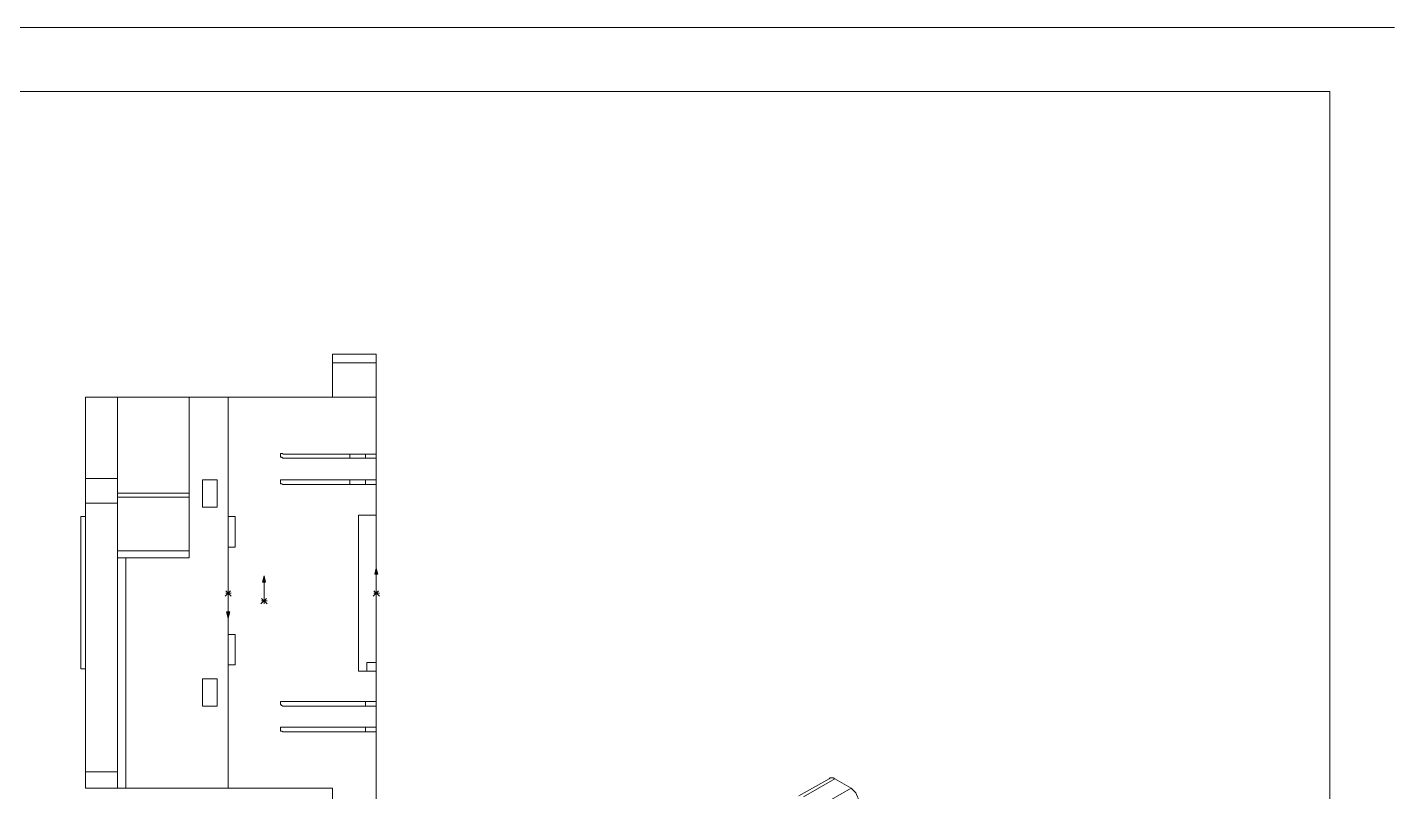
# Model space of a CAD drawing. Header units: millimetres. Extents: x 0 to 297, y 0 to 210.
# Drawn here: x 148.5 to 296.9, y 127 to 209.9 of the extents above; entities that cross this region are included whole.
import ezdxf

# ---------------------------------------------------------------- set-up
doc = ezdxf.new("R2010")
doc.units = ezdxf.units.MM
doc.layers.get('0').update_dxf_attribs({"color": 254})
for name, color, linetype in [('1', 7, 'Continuous'), ('2', 5, 'Continuous'), ('3', 9, 'Continuous')]:
    doc.layers.add(name, color=color, linetype=linetype)

msp = doc.modelspace()

# ---------------------------------------------------------------- hatches: boundary and pattern name
at = {"layer": '2'}
h = msp.add_hatch(color=256, dxfattribs=at)
h.dxf.hatch_style = 2
h.paths.add_polyline_path([(174.159333, 150.368), (174.328667, 149.690667), (173.99, 149.690667)])
h = msp.add_hatch(color=256, dxfattribs=at)
h.dxf.hatch_style = 2
h.paths.add_polyline_path([(186.351333, 151.214667), (186.520667, 150.537333), (186.182, 150.537333)])
h = msp.add_hatch(color=256, dxfattribs=at)
h.dxf.hatch_style = 2
h.paths.add_polyline_path([(170.264667, 148.59), (170.204871, 148.565129), (170.18, 148.505333), (170.204871, 148.445538), (170.264667, 148.420667), (170.324462, 148.445537), (170.349333, 148.505333), (170.324463, 148.565129)])
h = msp.add_hatch(color=256, dxfattribs=at)
h.dxf.hatch_style = 2
h.paths.add_polyline_path([(186.351333, 148.59), (186.291537, 148.565129), (186.266667, 148.505333), (186.291537, 148.445538), (186.351333, 148.420667), (186.411129, 148.445537), (186.436, 148.505333), (186.411129, 148.565129)])
h = msp.add_hatch(color=256, dxfattribs=at)
h.dxf.hatch_style = 2
h.paths.add_polyline_path([(174.159333, 147.743333), (174.099537, 147.718462), (174.074667, 147.658667), (174.099537, 147.598871), (174.159333, 147.574), (174.219129, 147.598871), (174.244, 147.658667), (174.219129, 147.718462)])
h = msp.add_hatch(color=256, dxfattribs=at)
h.dxf.hatch_style = 2
h.paths.add_polyline_path([(170.264667, 145.796), (170.095333, 146.473333), (170.434, 146.473333)])

# ---------------------------------------------------------------- linework, layer by layer
at = {"lineweight": 0}
for points in [[(0, 209.888667), (296.926, 209.888667)], [(17.695333, 202.946), (289.898667, 202.946)], [(289.898667, 202.946), (289.898667, 7.112)]]:
    msp.add_lwpolyline(points, dxfattribs=at)
at = {"layer": '1', "color": 0, "lineweight": 0}
for points in [[(181.61, 174.413333), (186.351333, 174.413333)], [(181.61, 173.482), (181.61, 173.736), (181.61, 173.905333), (181.61, 174.074667), (181.61, 174.159333), (181.61, 174.328667), (181.61, 174.413333)], [(186.351333, 174.413333), (186.351333, 174.328667), (186.351333, 174.159333), (186.351333, 174.074667), (186.351333, 173.905333), (186.351333, 173.736), (186.351333, 173.482)], [(186.351333, 173.482), (181.61, 173.482)], [(181.61, 169.756667), (181.61, 169.841333), (181.61, 170.010667), (181.61, 170.18), (181.61, 170.518667), (181.61, 170.772667), (181.61, 171.196), (181.61, 171.534667), (181.61, 172.042667), (181.61, 172.466), (181.61, 172.974), (181.61, 173.482)], [(186.351333, 173.482), (186.351333, 172.974), (186.351333, 172.466), (186.351333, 172.042667), (186.351333, 171.534667), (186.351333, 171.196), (186.351333, 170.772667), (186.351333, 170.518667), (186.351333, 170.18), (186.351333, 170.010667), (186.351333, 169.841333), (186.351333, 169.756667)], [(154.770667, 169.756667), (154.770667, 160.951333)], [(158.242, 169.756667), (154.770667, 169.756667)], [(158.242, 159.342667), (158.242, 169.756667)], [(158.242, 169.756667), (166.031333, 169.756667)], [(166.031333, 169.756667), (166.031333, 152.315333)], [(166.031333, 169.756667), (170.264667, 169.756667)], [(170.264667, 127.338667), (170.264667, 169.756667)], [(170.264667, 156.802667), (170.264667, 169.756667)], [(170.264667, 169.756667), (186.351333, 169.756667)], [(186.351333, 163.576), (186.351333, 169.756667)], [(175.937333, 163.406667), (175.937333, 163.491333), (175.937333, 163.576), (175.937333, 163.660667), (176.022, 163.660667), (176.106667, 163.660667), (176.191333, 163.660667)], [(176.191333, 163.152667), (176.106667, 163.237333), (176.022, 163.237333), (175.937333, 163.237333), (175.937333, 163.322), (175.937333, 163.406667)], [(176.191333, 163.576), (186.351333, 163.576)], [(183.472667, 163.152667), (183.472667, 163.576)], [(185.166, 163.576), (185.166, 163.152667)], [(186.351333, 163.576), (186.351333, 163.152667)], [(176.191333, 163.152667), (186.351333, 163.152667)], [(186.351333, 160.782), (186.351333, 163.152667)], [(158.242, 160.951333), (154.770667, 160.951333)], [(154.770667, 160.951333), (154.770667, 160.612667), (154.770667, 160.274), (154.770667, 159.935333), (154.770667, 159.596667), (154.770667, 159.258), (154.770667, 158.919333), (154.770667, 158.580667), (154.770667, 158.242)], [(167.470667, 157.818667), (167.470667, 160.782)], [(167.470667, 160.782), (169.079333, 160.782)], [(169.079333, 160.782), (169.079333, 157.818667)], [(175.937333, 160.528), (175.937333, 160.612667), (175.937333, 160.697333), (175.937333, 160.782), (176.022, 160.782), (176.106667, 160.782), (176.191333, 160.782)], [(176.191333, 160.274), (176.106667, 160.358667), (176.022, 160.358667), (175.937333, 160.358667), (175.937333, 160.443333), (175.937333, 160.528)], [(176.191333, 160.782), (186.351333, 160.782)], [(183.472667, 160.274), (183.472667, 160.782)], [(185.166, 160.782), (185.166, 160.274)], [(186.351333, 160.782), (186.351333, 160.274)], [(158.242, 159.342667), (166.031333, 159.342667)], [(158.242, 158.919333), (158.242, 159.342667)], [(158.242, 158.919333), (166.031333, 158.919333)], [(158.242, 153.077333), (158.242, 158.919333)], [(176.191333, 160.274), (186.351333, 160.274)], [(186.351333, 156.972), (186.351333, 160.274)], [(158.242, 158.242), (154.770667, 158.242)], [(154.770667, 158.242), (154.770667, 156.464), (154.770667, 154.686), (154.770667, 152.908), (154.770667, 151.045333), (154.770667, 149.182667), (154.770667, 147.404667), (154.770667, 145.542), (154.770667, 143.679333), (154.770667, 141.816667), (154.770667, 140.038667), (154.770667, 138.176), (154.770667, 136.313333), (154.770667, 134.535333), (154.770667, 132.672667), (154.770667, 130.894667), (154.770667, 129.116667)], [(169.079333, 157.818667), (167.470667, 157.818667)], [(154.262667, 140.292667), (154.262667, 156.802667)], [(154.262667, 156.802667), (154.770667, 156.802667)], [(171.026667, 156.802667), (170.264667, 156.802667)], [(171.026667, 153.500667), (171.026667, 156.802667)], [(184.404, 156.972), (186.351333, 156.972)], [(184.404, 156.972), (184.404, 140.038667)], [(158.242, 153.077333), (166.031333, 153.077333)], [(158.242, 152.315333), (158.242, 152.4), (158.242, 152.484667), (158.242, 152.654), (158.242, 152.823333), (158.242, 152.908), (158.242, 153.077333)], [(170.264667, 144.018), (170.264667, 153.500667)], [(170.264667, 153.500667), (171.026667, 153.500667)], [(158.242, 127.338667), (158.242, 152.315333)], [(158.242, 152.315333), (159.173333, 152.315333)], [(159.173333, 152.315333), (159.173333, 127.338667)], [(166.031333, 152.315333), (159.173333, 152.315333)], [(171.026667, 144.018), (170.264667, 144.018)], [(171.026667, 140.716), (171.026667, 144.018)], [(154.770667, 140.292667), (154.262667, 140.292667)], [(170.264667, 127.338667), (170.264667, 140.716)], [(170.264667, 140.716), (171.026667, 140.716)], [(184.404, 140.038667), (186.351333, 140.038667)], [(185.335333, 140.97), (185.335333, 140.038667)], [(185.335333, 140.97), (186.351333, 140.97)], [(186.351333, 140.97), (186.351333, 140.038667)], [(186.351333, 136.736667), (186.351333, 140.038667)], [(167.470667, 136.228667), (167.470667, 139.192)], [(167.470667, 139.192), (169.079333, 139.192)], [(169.079333, 139.192), (169.079333, 136.228667)], [(175.937333, 136.482667), (175.937333, 136.567333), (175.937333, 136.652), (175.937333, 136.736667), (176.022, 136.736667), (176.106667, 136.736667), (176.191333, 136.736667)], [(176.191333, 136.736667), (186.351333, 136.736667)], [(185.166, 136.736667), (185.166, 136.228667)], [(186.351333, 136.736667), (186.351333, 136.228667)], [(169.079333, 136.228667), (167.470667, 136.228667)], [(176.191333, 136.228667), (176.106667, 136.313333), (176.022, 136.313333), (176.022, 136.398), (175.937333, 136.398), (175.937333, 136.482667)], [(176.191333, 136.228667), (186.351333, 136.228667)], [(186.351333, 133.942667), (186.351333, 136.228667)], [(175.937333, 133.688667), (175.937333, 133.773333), (175.937333, 133.858), (175.937333, 133.942667), (176.022, 133.942667), (176.106667, 133.942667), (176.191333, 133.942667)], [(176.191333, 133.434667), (176.106667, 133.519333), (176.022, 133.519333), (175.937333, 133.519333), (175.937333, 133.604), (175.937333, 133.688667)], [(176.191333, 133.942667), (186.351333, 133.942667)], [(185.166, 133.942667), (185.166, 133.434667)], [(186.351333, 133.942667), (186.351333, 133.434667)], [(176.191333, 133.434667), (186.351333, 133.434667)], [(186.351333, 123.782667), (186.351333, 133.434667)], [(154.770667, 129.116667), (158.242, 129.116667)], [(154.770667, 127.338667), (154.770667, 127.423333), (154.770667, 127.592667), (154.770667, 127.846667), (154.770667, 128.100667), (154.770667, 128.354667), (154.770667, 128.693333), (154.770667, 129.116667)], [(235.542667, 128.354667), (232.240667, 126.492)], [(236.135333, 128.354667), (232.748667, 126.407333)], [(235.542667, 128.354667), (235.627333, 128.439333), (235.796667, 128.439333), (235.966, 128.439333), (236.135333, 128.354667)], [(236.135333, 128.354667), (237.913333, 127.338667)], [(158.242, 127.338667), (154.770667, 127.338667)], [(159.173333, 127.338667), (158.242, 127.338667)], [(159.173333, 127.338667), (170.264667, 127.338667)], [(170.264667, 127.338667), (181.61, 127.338667)], [(181.61, 127.338667), (181.61, 123.782667)], [(234.526667, 125.391333), (237.913333, 127.338667)], [(237.913333, 127.338667), (237.998, 127.254), (238.167333, 127.084667), (238.252, 127), (238.421333, 126.830667), (238.506, 126.661333), (238.590667, 126.407333), (238.675333, 126.238), (238.675333, 126.068667)]]:
    msp.add_lwpolyline(points, dxfattribs=at)
at = {"layer": '2', "lineweight": 0}
for points in [[(174.159333, 150.368), (174.328667, 149.690667), (173.99, 149.690667)], [(186.351333, 151.214667), (186.520667, 150.537333), (186.182, 150.537333)], [(170.264667, 145.796), (170.095333, 146.473333), (170.434, 146.473333)]]:
    msp.add_lwpolyline(points, close=True, dxfattribs=at)
for points in [[(174.159333, 147.658667), (174.159333, 150.368)], [(186.351333, 148.505333), (186.351333, 151.214667)], [(170.518667, 148.759333), (169.926, 148.166667)], [(170.010667, 148.759333), (170.603333, 148.166667)], [(170.010667, 148.505333), (170.603333, 148.505333)], [(170.264667, 148.759333), (170.264667, 148.166667)], [(170.264667, 148.505333), (170.264667, 145.796)], [(186.605333, 148.759333), (186.012667, 148.166667)], [(186.097333, 148.759333), (186.69, 148.166667)], [(186.097333, 148.505333), (186.69, 148.505333)], [(186.351333, 148.759333), (186.351333, 148.166667)], [(174.413333, 147.912667), (173.820667, 147.32)], [(173.905333, 147.912667), (174.498, 147.32)], [(173.905333, 147.658667), (174.498, 147.658667)], [(174.159333, 147.912667), (174.159333, 147.32)]]:
    msp.add_lwpolyline(points, dxfattribs=at)
at = {"layer": '3', "color": 0, "lineweight": 0}
msp.add_lwpolyline([(186.351333, 160.104667), (186.351333, 108.458)], dxfattribs=at)

doc.saveas('drawing.dxf')
